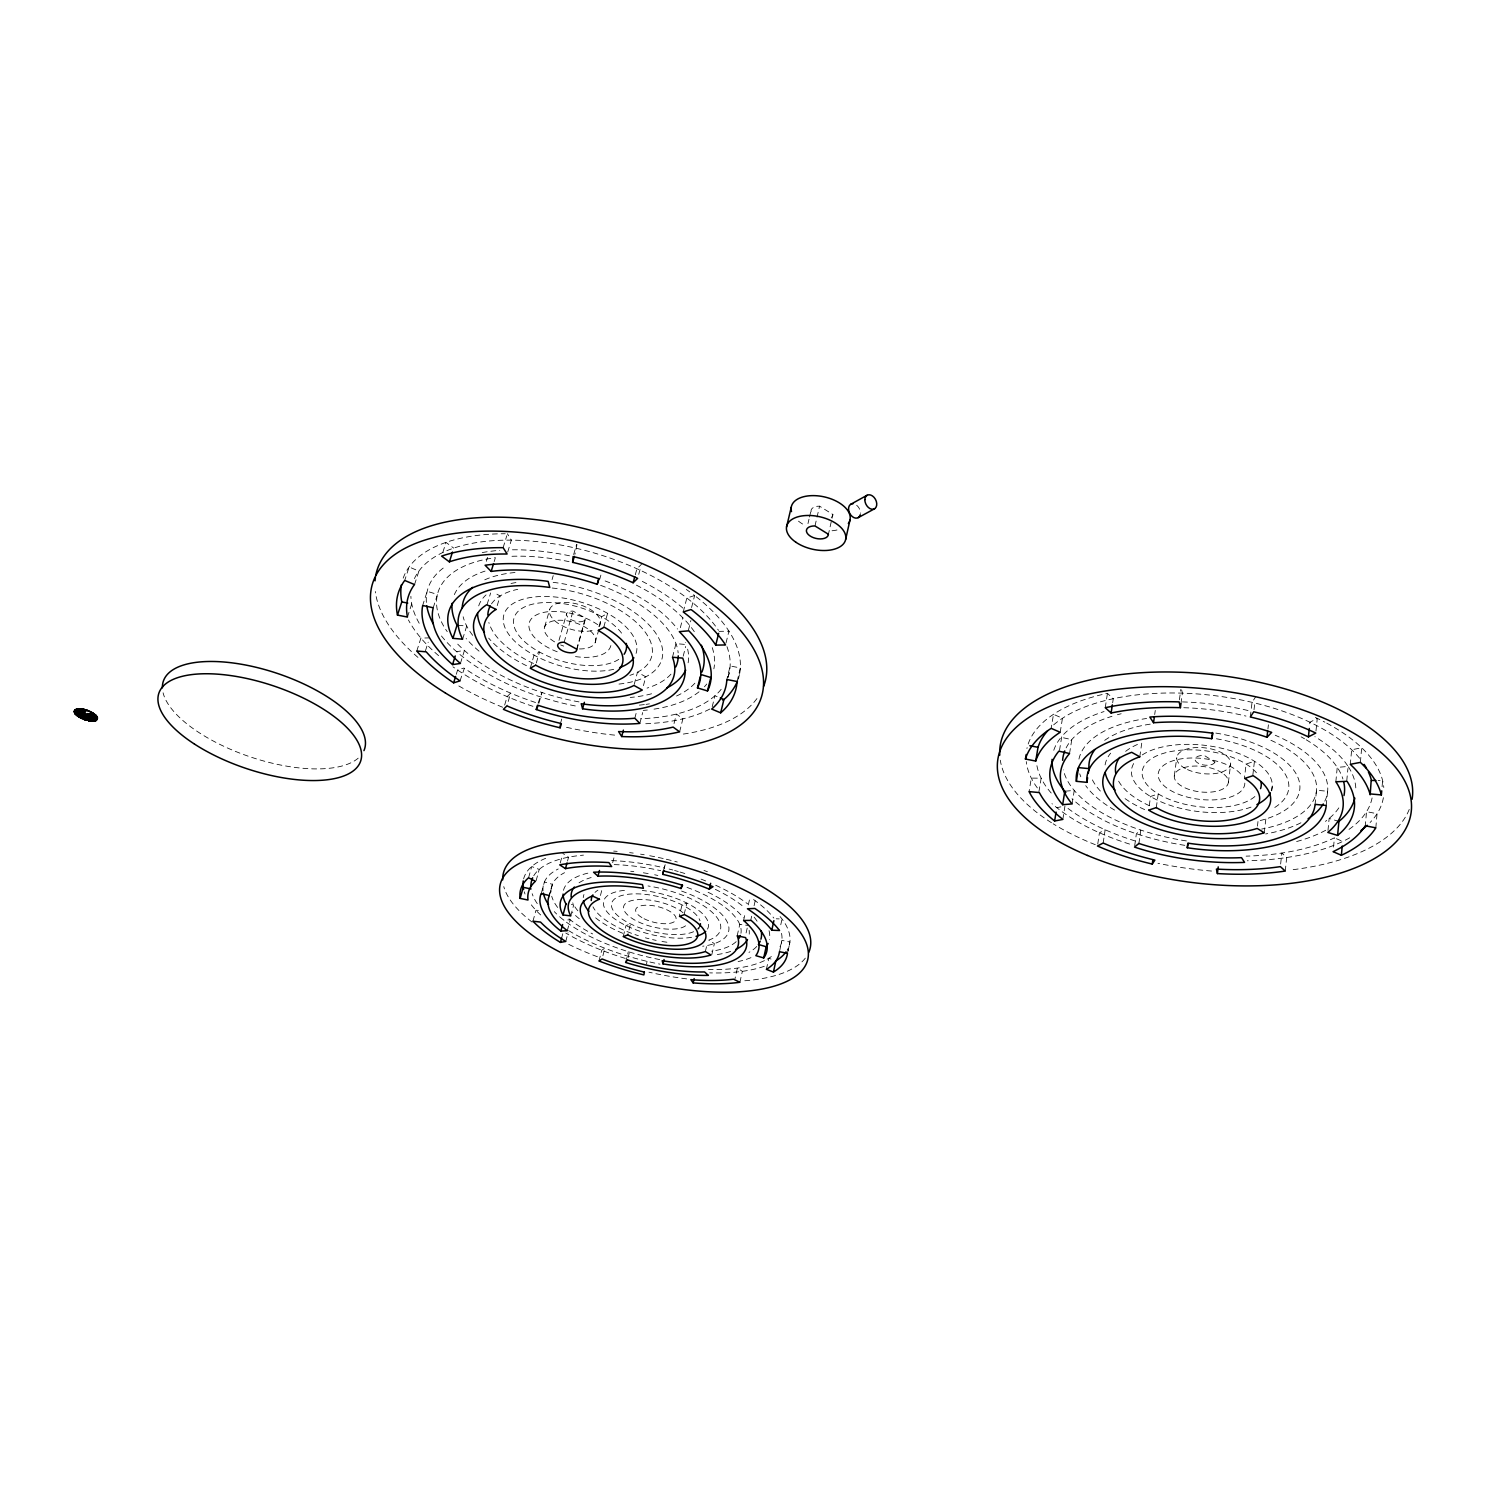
<?xml version="1.0" encoding="UTF-8"?>
<svg xmlns="http://www.w3.org/2000/svg" width="1487" height="1487" viewBox="0 0 1487 1487"><rect width="100%" height="100%" fill="white"/><g stroke="black" fill="none" stroke-linecap="round" stroke-linejoin="round"><path stroke-width="0.75" stroke-dasharray="5 3.75" d="M576.975 544.465L574.93 554.372M1375.828 827.85L1377.055 813.705L1366.534 811.66L1365.289 825.768M1382.092 786.716L1382.613 780.526L1378.152 780.508M1360.363 762.385L1361.683 747.794L1351.664 749.764L1350.308 764.318M1346.757 780.861L1347.928 768.5M1335.846 781.772L1337.241 767.385L1348.114 766.437L1345.977 763.351A152.808 71.841 7 0 0 1314.88 736.66M1333.542 847.051L1334.415 837.813L1331.274 839.319A169.239 79.592 7 0 1 1286.088 852.386L1279.694 853.371A169.239 79.592 7 0 1 1246.125 856.14M1327.984 830.415L1329.155 818.445L1338.913 821.437M1326.218 805.452L1327.612 791.27L1316.515 790.229L1315.084 804.374M1315.976 730.972L1317.278 718.37L1309.935 722.236L1309.508 726.418M1285.251 871.047L1286.701 857.497L1281.831 853.055L1280.363 866.624M1271.757 790.749L1272.203 786.716M1264.285 832.757L1265.827 818.947M1267.928 728.946L1268.411 724.801M1257.463 826.121L1257.983 821.53M1252.797 775.47L1254.452 761.251L1246.106 764.076L1244.433 778.259M1250.307 716.994L1252.035 702.347L1255.493 697.106M1254.024 709.689L1255.009 701.306M1228.374 782.59L1230.623 764.095M1179.414 699.819L1180.808 689.429M1180.975 703.537L1182.369 693.165L1181.106 687.347M1174.302 775.991L1176.775 757.626M1156.31 807.59L1158.206 793.891L1150.548 796.493L1148.652 810.155M1138.912 843.445L1140.789 830.062L1136.384 833.761L1134.507 847.088M1154.693 714.541L1155.269 710.451M1139.785 756.79L1141.793 742.738M1103.168 843.036L1105.138 829.765L1099.451 832.757L1097.462 845.991M1112.666 702.812L1113.28 698.723L1107.443 693.37L1105.38 693.797A180.001 84.666 7 0 0 1054.748 713.463L1050.974 716.009A180.001 84.666 7 0 0 1026.922 748.519M1105.25 707.7L1107.443 693.37M1072.127 803.909L1074.246 790.396L1064.804 791.233M1069.562 753.519L1071.774 739.634L1061.105 737.292A152.808 71.841 7 0 0 1053.038 752.812M1062.833 819.411L1064.952 806.047M1060.194 732.292L1062.461 718.258L1053.484 714.318L1051.179 728.351M1059.506 750.452L1061.755 736.567M1038.93 791.697L1041.16 778.184L1031.327 778.11L1029.06 791.604M646.51 964.171L647.031 961.346M787.459 953.334L789.894 942.014L781.883 940.379L779.039 953.892M788.073 950.881L789.523 944.096M780.768 924.765L782.032 919.003L776.251 918.799M766.381 969.338L768.816 958.204L774.076 960.249M750.786 920.081L751.641 916.252M754.076 905.713L755.377 899.895M739.894 982.275L742.348 971.346L737.385 968.074L734.913 979.022M743.593 920.49L745.322 912.851M748.314 904.895L750.061 897.163M746.102 932.962L747.385 927.293M737.18 935.788L739.764 924.449L747.812 925.397M828.185 535.339L832.887 514.483L819.56 506.175A11.134 6.227 12.7 0 0 811.363 512.736M711.79 954.71L714.373 943.613L708.797 940.137A66.376 25.818 13.8 0 0 711.622 911.81A66.376 25.818 13.8 0 0 648.016 885.955M814.988 525.952L816.512 519.353M817.032 517.16L819.56 506.175M705.358 951.531L706.92 944.858M807.98 523.591L809.002 519.205M809.504 517.011L811.047 510.45M737.069 681.511L740.34 667.942L730.154 665.953L726.846 679.503M738.333 679.15L739.411 674.633M684.132 914.468L686.864 903.092L682.031 904.877L679.28 916.234M728.035 677.644L729.132 673.146M726.028 642.979L728.927 631.139L719.15 631.362M712.199 706.827L714.912 695.767L718.518 697.273M663.425 870.936L664.856 865.081M664.206 868.538L665.172 864.653M679.615 731.846L682.886 718.834L676.436 714.039L673.685 724.912M625.581 962.461L628.295 951.661M628.016 957.777L629.652 951.271M623.22 936.587L625.99 925.565L630.525 923.892L627.737 934.933M599.001 960.992L601.752 950.249L604.819 948.223L602.068 958.985M691.567 607.532L694.633 595.562L691.399 593.109M688.369 630.339L690.897 620.469M683.202 656.176L685.674 646.455M683.258 611.938L686.845 597.997L694.633 595.562M672.477 657.235L675.972 643.648L686.176 644.522L685.451 642.588M680.34 627.718L682.868 617.867M600.451 895.49L601.9 889.839M612.663 862.683L614.168 856.884M639.838 723.388L642.681 712.57M634.819 718.258L636.529 711.734M643.443 685.619L645.767 676.789L637.477 672.18L633.964 685.451M570.766 915.88L573.703 904.839L567.904 904.152M567.309 930.695L570.209 919.765L563.796 920.174M565.766 941.438L568.053 932.795M561.621 938.074L562.774 933.762M560.246 862.98L562.309 855.341M638.741 574.335L640.916 566.305M567.532 861.01L568.554 857.2L562.829 853.426M635.302 574.763L636.938 568.759L641.455 564.298M548.759 897.089L552.532 884.021A107.919 42.008 13.8 0 1 564.54 872.683M549.372 895.509L552.402 884.337L544.409 881.995L541.361 893.167M532.959 921.197L535.952 910.286L539.428 910.416M603.834 626.975L607.588 613.35L601.677 616.696L597.923 630.284M536.119 880.694L539.223 869.43L531.714 866.531L528.573 877.795M595.19 642.588L598.871 629.317M560.506 723.351L561.696 719.095M576.677 649.15L585.413 618.053L573.015 611.083A9.777 4.833 16.1 0 0 566.659 615.339A9.777 4.833 16.1 0 0 576.343 621.492A9.777 4.833 16.1 0 0 585.432 618.982L585.413 618.053M576.714 650.061L585.432 618.982M599.763 579.112L600.878 575.134M564.149 642.235L573.015 611.083M538.09 703.109L541.974 692.496L538.294 705.358M558.982 640.414L566.584 613.796M573.647 554.539L576.547 544.502M530.246 668.239L534.075 655.116L539.484 652.031L535.673 665.191M544.67 626.826L549.8 609.15M552.067 579.577L553.22 575.636M504.651 705.08L507.16 696.604L510.673 693.128L506.918 705.916M497.216 605.599L500.134 595.971L494.781 592.997M507.718 552.03L511.342 540.134L507.383 533.74M494.167 561.603L495.375 557.681L494.427 557.792A137.901 67.082 16 0 0 437.568 593.908L436.918 597.105A137.901 67.082 16 0 0 447.234 631.659M460.022 680.879L464.372 668.314A164.518 80.094 16 0 0 510.134 692.923L516.435 695.507A164.518 80.094 16 0 0 535.803 702.589M503.126 547.681L506.788 535.729M487.104 604.503L490.636 592.96M486.323 561.287L487.532 557.365M462.643 639.187L466.714 626.008L457.029 625.209M456.286 674.299L457.587 670.024L463.963 668.016M460.431 663.444L464.427 650.47L456.583 651.641M425.431 650.86L428.182 642.198M416.788 651.027L420.914 638.072L429.539 637.886M433.219 607.774L437.457 594.447L427.215 591.324L422.921 604.651M442.884 552.197L446.007 542.402L453.739 548.145M414.538 584.558L418.906 571.101L409.129 566.993L404.724 580.45M407.457 617.049L411.732 603.852M767.143 959.208L769.653 957.702A128.718 50.13 13.8 0 0 774.002 954.431M1056.774 807.664L1060.863 806.846M643.239 710.414L647.347 710.024M643.332 872.795L648.165 873.575M1336.478 838.724L1342.668 841.438M1315.344 717.44L1321.144 720.247A180.001 84.666 7 0 1 1324.898 722.18M568.629 930.62L568.945 930.825A128.718 50.13 13.8 0 0 604.41 948.074L609.354 949.951A128.718 50.13 13.8 0 0 645.693 961.03L651.046 962.275A128.718 50.13 13.8 0 0 659.968 964.152M569.019 918.836L571.882 921.085A107.919 42.008 13.8 0 0 592.625 933.929M358.2 758.166A106.153 43.867 18.7 0 1 250.578 756.995A106.153 43.867 18.7 0 1 163.087 692.812M756.939 698.574A201.897 98.384 16 0 1 680.098 734.522M614.633 735.117A201.897 98.384 16 0 1 563.796 726.678M502.643 707.254A201.897 98.384 16 0 1 456.416 684.559M417.959 657.403A201.897 98.384 16 0 1 375.319 591.51M610.86 645.544A42.38 20.595 16 0 1 575.172 656.529M557.235 651.789A42.38 20.595 16 0 1 550.562 648.89L547.439 647.254A42.38 20.595 16 0 1 538.034 614.15A42.38 20.595 16 0 1 598.908 625.507M618.796 659.336A58.272 28.309 16 0 1 542.885 653.815L539.168 651.864A58.272 28.309 16 0 1 521.807 608.462A58.272 28.309 16 0 1 598.183 614.819L602.012 616.882A58.272 28.309 16 0 1 623.499 636.064M613.703 669.317A68.867 33.476 16 0 1 537.197 656.771L533.684 654.912A68.867 33.476 16 0 1 513.331 603.369A68.867 33.476 16 0 1 604.354 611.585L607.979 613.555A68.867 33.476 16 0 1 635.86 654.02M552.197 588.034A84.778 41.208 16 0 1 638.016 623.964A84.778 41.208 16 0 1 638.499 671.659L635.823 673.035A84.778 41.208 16 0 1 629.875 675.377M533.48 663.481A84.778 41.208 16 0 1 488.851 622.514M491.509 603.871A84.778 41.208 16 0 1 499.167 596.566L501.714 595.023A84.778 41.208 16 0 1 517.755 589.317M553.164 582.346A95.391 46.376 16 0 1 647.235 623.09A95.391 46.376 16 0 1 647.551 675.86L644.707 677.347A95.391 46.376 16 0 1 615.376 684.392M526.491 665.711A95.391 46.376 16 0 1 488.684 638.127M478.702 605.878A95.391 46.376 16 0 1 486.063 594.893M511.026 583.48A95.391 46.376 16 0 1 519.409 582.086M670.972 674.15A111.321 54.127 16 0 1 647.068 688.091M472.699 635.339A111.321 54.127 16 0 1 463.163 616.789M484.762 579.818A111.321 54.127 16 0 1 515.208 572.495M600.581 585.339A111.321 54.127 16 0 1 678.146 652.886M651.603 693.76A121.953 59.313 16 0 1 630.246 697.459M479.056 651.157A121.953 59.313 16 0 1 466.156 638.499M454.353 594.614A121.953 59.313 16 0 1 485.059 571.101M605.135 580.952A121.953 59.313 16 0 1 677.496 629.057M687.626 649.168A121.953 59.313 16 0 1 687.737 664.577M694.875 683.202A137.901 67.082 16 0 1 676.195 696.158M649.447 703.853A137.901 67.082 16 0 1 646.083 704.355M644.354 704.578A137.901 67.082 16 0 1 639.131 705.154M579.019 701.901A137.901 67.082 16 0 1 544.465 693.314L538.48 691.343A137.901 67.082 16 0 1 466.658 652.44L462.829 649.057A137.901 67.082 16 0 1 455.84 642.18M511.974 556.287A137.901 67.082 16 0 1 571.25 562.123M636.417 585.153A137.901 67.082 16 0 1 680.749 615.73L684.392 619.41A137.901 67.082 16 0 1 695.972 634.243M706.715 684.057A148.551 72.287 16 0 1 704.429 686.771M699.02 691.808A148.551 72.287 16 0 1 652.7 709.336M575.302 705.953A148.551 72.287 16 0 1 543.796 697.942L537.606 695.935A148.551 72.287 16 0 1 458.052 652.942L454.13 649.447A148.551 72.287 16 0 1 440.728 635.079M426.379 602.402A148.551 72.287 16 0 1 426.992 592.161L427.828 588.871A148.551 72.287 16 0 1 445.765 566.25M482.234 552.588A148.551 72.287 16 0 1 487.885 551.64L493.758 550.896A148.551 72.287 16 0 1 499.818 550.339M512.439 549.8A148.551 72.287 16 0 1 571.082 556.138M642.272 581.361A148.551 72.287 16 0 1 684.41 609.391M712.254 647.626A148.551 72.287 16 0 1 713.853 668.834M721.176 689.28A164.518 80.094 16 0 1 715.935 694.894L712.905 697.496A164.518 80.094 16 0 1 679.838 713.184L674.745 714.448A164.518 80.094 16 0 1 640.748 718.741M419.204 623.257A164.518 80.094 16 0 1 410.895 596.324M414.427 578.61A164.518 80.094 16 0 1 418.126 572.142L420.449 569.056A164.518 80.094 16 0 1 450.357 549.316L455.412 547.551A164.518 80.094 16 0 1 570.934 547.067L578.573 548.815A164.518 80.094 16 0 1 630.525 565.934L637.514 569.001A164.518 80.094 16 0 1 686.418 597.662L691.455 601.64A164.518 80.094 16 0 1 718.5 630.339M726.976 646.659A164.518 80.094 16 0 1 728.147 676.585M709.819 709.039A174.983 85.205 16 0 1 684.485 718.444L679.689 719.578A174.983 85.205 16 0 1 642.533 723.834M532.922 706.325A174.983 85.205 16 0 1 509.074 697.422L503.294 694.949A174.983 85.205 16 0 1 460.747 672.143L456.007 668.964A174.983 85.205 16 0 1 452.94 666.808M438.609 655.655A174.983 85.205 16 0 1 408.423 619.949M403.181 578.164A174.983 85.205 16 0 1 407.754 568.926L409.817 566.027A174.983 85.205 16 0 1 444.427 542.941L449.204 541.324A174.983 85.205 16 0 1 505.208 533.74M686.362 589.484A174.983 85.205 16 0 1 689.745 591.9M696.232 596.789A174.983 85.205 16 0 1 738.574 677.868M579.41 648.945A26.487 12.863 16 0 0 595.469 641.752A26.487 12.863 16 0 0 585.135 627.142L582.384 625.655A26.487 12.863 16 0 0 548.22 622.849A26.487 12.863 16 0 0 555.06 642.161M563.722 646.101A26.487 12.863 16 0 1 560.673 644.949M805.303 958.148A157.901 61.525 13.8 0 1 742.719 980.918M686.678 978.874A157.901 61.525 13.8 0 1 648.945 972.182M597.421 956.754A157.901 61.525 13.8 0 1 566.454 943.241M532.104 922.107A157.901 61.525 13.8 0 1 503.777 886.605M685.563 925.806A33.179 12.9 13.8 0 1 639.596 922.423L637.179 921.289A33.179 12.9 13.8 0 1 633.481 900.193A33.179 12.9 13.8 0 1 683.035 912.758M693.611 931.698A45.632 17.751 13.8 0 1 633.165 925.137L630.265 923.78A45.632 17.751 13.8 0 1 618.815 896.512A45.632 17.751 13.8 0 1 679.336 903.594L682.273 905.007A45.632 17.751 13.8 0 1 699.987 920.732M707.477 929.133A53.922 20.985 13.8 0 0 687.161 903.241L684.392 901.884A53.922 20.985 13.8 0 0 642.291 890.509M691.548 937.312A53.922 20.985 13.8 0 1 628.406 926.717L625.711 925.434A53.922 20.985 13.8 0 1 627.012 890.155M666.919 942.219A66.376 25.818 13.8 0 1 659.745 941.085M656.157 940.379A66.376 25.818 13.8 0 1 652.551 939.598M648.964 938.725A66.376 25.818 13.8 0 1 645.395 937.795M638.369 935.695A66.376 25.818 13.8 0 1 634.93 934.542M631.547 933.316A66.376 25.818 13.8 0 1 592.978 906.847M595.023 892.386A66.376 25.818 13.8 0 1 597.904 890.174M681.622 891.085A74.685 29.052 13.8 0 1 715.823 943.093L713.5 943.91A74.685 29.052 13.8 0 1 702.645 946.234M622.681 933.278A74.685 29.052 13.8 0 1 594.372 916.791M583.257 897.609A74.685 29.052 13.8 0 1 583.963 894.523M736.177 941.661A87.138 33.904 13.8 0 1 711.697 951.197M577.885 910.806A87.138 33.904 13.8 0 1 572.737 902.869M579.038 882.813A87.138 33.904 13.8 0 1 591.157 877.553M686.994 887.386A87.138 33.904 13.8 0 1 740.861 933.78M730.656 951.438A95.447 37.156 13.8 0 1 714.838 954.877M579.298 918.762A95.447 37.156 13.8 0 1 572.421 912.46M563.499 890.341A95.447 37.156 13.8 0 1 588.573 872.999M630.692 871.27A95.447 37.156 13.8 0 1 633.815 871.568M654.633 874.765A95.447 37.156 13.8 0 1 657.867 875.453M708.109 892.293A95.447 37.156 13.8 0 1 743.333 917.776M749.151 930.304A95.447 37.156 13.8 0 1 749.206 934.152M756.753 946.438A107.919 42.008 13.8 0 1 748.946 952.386M557.644 907.46A107.919 42.008 13.8 0 1 551.733 896.271M551.026 891.996A107.919 42.008 13.8 0 1 551.789 885.936M614.205 864.616A107.919 42.008 13.8 0 1 660.693 870.676M715.359 889.375A107.919 42.008 13.8 0 1 744.597 907.628M754.151 917.163A107.919 42.008 13.8 0 1 758.779 924.17M750.972 957.647A116.246 45.261 13.8 0 1 738.128 961.569M659.708 959.58A116.246 45.261 13.8 0 1 631.362 952.609L626.455 951.085A116.246 45.261 13.8 0 1 564.893 921.029L561.956 918.706A116.246 45.261 13.8 0 1 559.205 916.364M556.658 914.022A116.246 45.261 13.8 0 1 554.298 911.643M543.034 890.862A116.246 45.261 13.8 0 1 544.186 882.497L545.078 880.546A116.246 45.261 13.8 0 1 558.201 868.984M611.566 860.62A116.246 45.261 13.8 0 1 663.63 867.72M669.131 869.059A116.246 45.261 13.8 0 1 672.793 870.007M674.596 870.508A116.246 45.261 13.8 0 1 678.239 871.512M680.042 872.051A116.246 45.261 13.8 0 1 685.414 873.687M701.046 879.114A116.246 45.261 13.8 0 1 706.046 881.103M715.693 885.267A116.246 45.261 13.8 0 1 747.719 903.947M769.039 930.695A116.246 45.261 13.8 0 1 769.411 939.449M781.511 933.353A128.718 50.13 13.8 0 1 778.835 948.873M764.43 960.621A128.718 50.13 13.8 0 1 740.136 967.684L736.009 968.26A128.718 50.13 13.8 0 1 708.5 969.58M537.272 903.613A128.718 50.13 13.8 0 1 532.179 893.724M533.759 875.731A128.718 50.13 13.8 0 1 538.517 870.007L540.617 868.259A128.718 50.13 13.8 0 1 565.803 857.739L569.949 856.921A128.718 50.13 13.8 0 1 583.462 855.137M753.556 899.561A128.718 50.13 13.8 0 1 773.835 918.074M780.08 916.55A136.897 53.328 13.8 0 1 787.218 949.97M764.281 966.29A136.897 53.328 13.8 0 1 743.649 971.16L739.764 971.68A136.897 53.328 13.8 0 1 709.708 972.87M625.265 958.409A136.897 53.328 13.8 0 1 603.276 950.844L598.741 949.059A136.897 53.328 13.8 0 1 565.766 933.055M540.673 914.951A136.897 53.328 13.8 0 1 530.153 903.26M525.023 894.04A136.897 53.328 13.8 0 1 524.223 891.772M523.628 878.873A136.897 53.328 13.8 0 1 530.469 867.627L532.327 865.973A136.897 53.328 13.8 0 1 547.625 857.571M613.666 851.103A136.897 53.328 13.8 0 1 617.161 851.363M629.633 852.627A136.897 53.328 13.8 0 1 633.239 853.092M640.544 854.151A136.897 53.328 13.8 0 1 644.206 854.765M649.726 855.731A136.897 53.328 13.8 0 1 664.466 858.817M666.306 859.244A136.897 53.328 13.8 0 1 677.31 862.032M703.983 870.453A136.897 53.328 13.8 0 1 707.403 871.717M599.261 626.324A26.376 12.993 16.1 0 0 590.135 609.317L587.402 607.83A26.376 12.993 16.1 0 0 553.368 605.116A26.376 12.993 16.1 0 0 560.097 624.596L562.792 626.064A26.376 12.993 16.1 0 0 594.596 629.689M1409.248 809.411A207.697 97.77 7 0 1 1289.88 870.062M1211.533 871.047A207.697 97.77 7 0 1 1157.983 863.296M1095.287 844.69A207.697 97.77 7 0 1 1053.168 823.798M1051.495 822.739A207.697 97.77 7 0 1 1000.286 760.21M1244.823 783.11A43.588 20.465 7 0 1 1218.987 799.467A43.588 20.465 7 0 1 1172.276 791.4L1169.563 789.857A43.588 20.465 7 0 1 1178.745 759.281A43.588 20.465 7 0 1 1241.998 775.563M1254.898 796.512A59.926 28.141 7 0 1 1161.161 795.582L1157.908 793.723A59.926 28.141 7 0 1 1160.027 754.485A59.926 28.141 7 0 1 1243.095 762.292L1246.385 764.262A59.926 28.141 7 0 1 1258.188 775.117M1271.236 790.824A70.837 33.272 7 0 0 1254.786 761.456L1251.682 759.597A70.837 33.272 7 0 0 1142.128 755.024M1251.013 807.106A70.837 33.272 7 0 1 1153.243 798.054L1150.213 796.307A70.837 33.272 7 0 1 1134.693 761.957M1216.44 738.779A87.213 40.948 7 0 1 1273.114 808.482M1149.432 805.731A87.213 40.948 7 0 1 1117.053 777.831M1125.622 751.381A87.213 40.948 7 0 1 1140.399 743.24M1215.846 733.091A98.123 46.078 7 0 1 1295.512 772.812A98.123 46.078 7 0 1 1268.299 818.166L1264.359 819.43A98.123 46.078 7 0 1 1260.232 820.545M1144.674 809.597A98.123 46.078 7 0 1 1123.02 797.106M1105.101 764.931A98.123 46.078 7 0 1 1110.677 753.165M1270.902 740.284A114.499 53.792 7 0 1 1261.627 829.077M1100.38 791.047A114.499 53.792 7 0 1 1091.142 777.125M1104.674 740.359A114.499 53.792 7 0 1 1151.44 723.965M1324.805 801.177A125.447 58.941 7 0 0 1327.501 792.515L1327.761 789.523A125.447 58.941 7 0 0 1275.214 735.229M1300.921 822.794A125.447 58.941 7 0 1 1265.679 833.947M1114.599 810.08A125.447 58.941 7 0 1 1085.733 785.656M1080.807 776.79A125.447 58.941 7 0 1 1079.748 773.816M1078.949 759.095A125.447 58.941 7 0 1 1146.607 718.481M1338.82 807.887A141.841 66.673 7 0 1 1331.627 816.27L1328.653 818.872A141.841 66.673 7 0 1 1325.4 821.382M1186.403 840.936A141.841 66.673 7 0 1 1143.187 830.861L1137.425 828.947A141.841 66.673 7 0 1 1075.789 792.218L1073.131 789.095A141.841 66.673 7 0 1 1063.354 769.894M1066.142 747.887A141.841 66.673 7 0 1 1069.841 741.994L1072.164 739.151A141.841 66.673 7 0 1 1111.96 716.306M1117.406 714.727A141.841 66.673 7 0 1 1121.179 713.741M1183.801 707.719A141.841 66.673 7 0 1 1245.976 716.083M1301.125 736.864A141.841 66.673 7 0 1 1304.527 738.779M1306.181 739.764A141.841 66.673 7 0 1 1335.902 765.415L1338.17 768.798A141.841 66.673 7 0 1 1342.928 779.002M1325.698 830.266A152.808 71.841 7 0 1 1293.151 842.441M1184.823 845.341A152.808 71.841 7 0 1 1140.139 834.988L1134.135 833.017A152.808 71.841 7 0 1 1072.015 798.761M1063.688 734.374A152.808 71.841 7 0 1 1104.06 711.548M1182.462 701.92A152.808 71.841 7 0 1 1250.864 711.214M1348.412 766.883A152.808 71.841 7 0 1 1355.828 791.4M1372.092 797.924A169.239 79.592 7 0 1 1346.088 831.345M1135.176 840.954A169.239 79.592 7 0 1 1110.454 832.051L1104.655 829.56A169.239 79.592 7 0 1 1065.287 806.326M1051.216 793.036A169.239 79.592 7 0 1 1041.569 779.076L1039.915 775.526A169.239 79.592 7 0 1 1036.774 764.838M1053.67 724.838A169.239 79.592 7 0 1 1061.086 719.169L1065.25 716.474A169.239 79.592 7 0 1 1108.893 699.671L1115.473 698.239A169.239 79.592 7 0 1 1246.218 701.009L1253.987 702.793A169.239 79.592 7 0 1 1304.118 719.541L1310.475 722.478A169.239 79.592 7 0 1 1351.367 749.448L1355.066 753.128A169.239 79.592 7 0 1 1361.46 760.6M1383.375 797.701A180.001 84.666 7 0 1 1370.085 822.515M1349.713 837.813A180.001 84.666 7 0 1 1345.568 840.043L1341.218 842.144A180.001 84.666 7 0 1 1288.69 857.218L1282.723 858.092A180.001 84.666 7 0 1 1247.277 860.769M1129.562 844.077A180.001 84.666 7 0 1 1101.198 833.538L1095.919 831.177A180.001 84.666 7 0 1 1059.283 809.634L1055.528 806.66A180.001 84.666 7 0 1 1051.96 803.649M1037.331 787.906A180.001 84.666 7 0 1 1026.272 761.586M1326.739 723.147A180.001 84.666 7 0 1 1359.285 745.507L1362.891 748.928A180.001 84.666 7 0 1 1383.784 787.497M856.661 505.264A7.658 5.372 62.1 0 1 860.434 513.405M836.995 529.985A30.056 16.785 12.7 0 1 830.434 530.878M802.608 524.019A30.056 16.785 12.7 0 1 797.404 520.227M832.887 514.483A11.134 6.227 12.7 0 1 831.233 517.457M1214.898 762.05L1214.451 762.887A10.056 4.796 6.9 0 1 1202.983 764.876A10.056 4.796 6.9 0 1 1195.083 759.095A10.056 4.796 6.9 0 1 1204.321 755.489L1214.898 762.05M1185.474 768.593L1183.132 767.218A27.119 12.918 6.9 0 1 1185.12 749.597A27.119 12.918 6.9 0 1 1222.147 752.942L1224.489 754.374A27.119 12.918 6.9 0 1 1222.295 771.865A27.119 12.918 6.9 0 1 1185.474 768.593M1222.184 772.943L1219.842 771.53A27.231 12.788 7 0 0 1175.25 773.24A27.231 12.788 7 0 0 1207.035 792.274A27.231 12.788 7 0 0 1222.184 772.943M644.038 918.724A20.744 8.067 13.8 0 0 676.009 919.486A20.744 8.067 13.8 0 0 647.626 905.211A20.744 8.067 13.8 0 0 644.038 918.724"/><path stroke-width="1.5" d="M93.253 715.73L93.718 717.236L93.402 715.935C89.108 717.031 90.967 718.221 81.097 709.503C76.785 709.448 81.525 710.321 86.655 710.451A12.082 4.665 20 0 1 93.235 713.611L96.153 716.121L93.253 715.73L93.198 718.388L93.253 715.73L97.268 718.444L95.688 715.191C89.908 714.968 106.376 724.448 85.112 719.448A12.082 4.665 20 0 1 78.569 716.306L77.528 714.318L78.439 716.622A12.082 4.665 20 0 0 85.001 719.745L92.826 721.121A12.082 4.665 20 0 0 95.28 720.749L95.912 720.507A12.082 4.665 20 0 0 97.25 718.964C99.034 716.734 92.845 715.489 96.265 715.823C93.198 720.173 94.964 713.946 97.25 718.964L93.941 716.734L92.714 718.63L89.071 718.89L87.138 717.18L82.584 716.604L79.74 713.741L75.633 713.816L74.48 711.492M94.313 717.236L96.079 717.868C91.934 719.931 92.9 716.158 96.265 715.823L95.149 716.808L96.265 715.823C93.755 715.749 95.484 717.849 97.083 717.031L95.874 717.589L97.175 717.905C93.439 715.935 93.904 718.202 97.083 717.031L91.599 719.206L88.644 718.221L91.841 721.121L94.666 720.637L89.703 720.898L87.529 717.254L84.183 716.381L85.651 715.08L79.833 712.552L87.12 714.968L85.744 715.637L84.982 714.169L85.614 715.005C76.543 716.53 84.685 715.321 88.365 717.663C93.588 720.136 93.607 714.782 97.25 718.964M95.465 717.645C93.978 717.031 95.112 717.905 96.265 715.823L94.889 716.399L95.688 715.191L94.499 715.916L93.346 713.314A12.082 4.665 20 0 0 86.766 710.154L77.138 708.964A12.082 4.665 20 0 0 74.908 710.098L74.685 712.905L77.566 716.009M85.41 715.228C83.569 717.961 76.06 714.485 77.454 714.243C81.543 716.678 81.952 715.526 86.488 717.608C81.636 717.886 78.105 710.47 88.681 720.396L85.001 719.745L93.049 720.061L90.8 721.046L85.112 719.448C87.454 714.912 78.625 718.109 85.614 715.005L86.952 715.247L85.874 715.6C74.424 718.221 101.729 718.704 90.428 717.162L93.309 719.002M90.763 716.492L93.272 718.333L89.127 717.645L93.272 718.333L89.703 720.898L93.848 720.749C90.187 721.325 83.811 716.678 85.856 717.961M92.25 718.779L93.848 720.749L92.138 720.117L92.826 721.121C88.755 713.797 88.569 715.99 96.618 716.734L95.298 716.567L96.952 717.347C92.64 714.188 95.131 718.649 95.428 717.477L96.729 716.437L94.109 716.511L95.428 717.477L96.729 716.437L95.633 717.013L97.175 717.905L95.819 716.827L97.175 717.905L95.503 717.831L96.729 716.437C90.781 717.013 90.335 717.626 90.465 715.451C86.636 719.411 96.358 718.202 91.302 719.243C84.778 718.686 90.354 715.935 91.302 719.243L96.023 720.191L93.179 718.816L95.28 720.749C89.815 717.57 98.625 715.135 90.633 716.306C89.071 716.325 91.023 717.366 93.049 720.061M80.93 715.544L77.9 712.459L78.514 714.225L79.982 714.243L80.075 712.199L78.346 711.214L82.361 711.009L82.194 709.819L75.168 710.024A12.082 4.665 20 0 0 74.369 711.288C75.837 714.987 81.19 712.682 76.209 714.448L75.633 713.816C79.034 712.031 80.279 716.269 85.614 715.005L85.614 715.005C82.807 717.738 77.25 712.31 77.454 715.024C82.343 716.678 80.391 716.53 77.212 713.964L79.945 713.63L76.209 714.448L79.015 716.009L81.432 715.526M92.733 720.396L93.848 720.749C87.863 717.886 90.094 715.582 81.636 718.035L87.12 714.968M83.198 716.92C85.205 716.734 95.428 718.221 84.647 717.552M79.87 713.444L75.521 714.132L76.841 714.392L75.038 713.518L76.748 713.332L74.462 712.347L75.8 712.738L74.499 710.972L76.822 713.444L75.521 714.132L78.086 715.266L75.521 714.132L76.896 714.466L76.543 712.998L75.168 713.202C79.87 713.797 76.45 711.028 75.168 713.202C85.131 711.976 74.703 714.188 79.35 710.898C85.949 710.489 79.406 710.879 79.852 708.779C77.547 711.102 85.856 709.708 79.053 711.009C78.421 710.34 79.945 713.463 76.302 709.466L78.718 711.046M80.67 709.485L79.852 708.779L80.465 710.005L86.766 710.154L78.755 709.076C76.971 712.422 82.677 711.251 80.8 709.708L77.956 708.834C81.469 712.998 81.172 708.444 82.677 710.507M89.945 718.964L92.956 720.805L89.982 720.34L92.25 720.414M85.521 710.86C81.599 708.258 82.436 711.66 80.8 709.708L80.094 711.009L79.852 708.779L82.213 710.99M83.607 710.061L86.655 710.451L84.369 709.448C88.384 711.808 80.019 709.652 86.766 710.154M88.997 714.782L93.235 713.611C87.584 715.451 87.77 712.924 88.569 714.485C98.867 713.016 92.64 715.953 89.778 714.708C83.495 713.779 93.96 715.08 96.153 716.121C92.491 712.924 93.83 717.199 95.688 715.191C93.216 716.028 95.112 717.477 95.131 715.767M84.313 716.065L81.506 718.351L84.313 716.065L85.465 717.645M92.473 718.983C90.187 718.723 93.123 717.385 92.454 719.318C90.837 717.124 88.272 715.191 92.64 719.838L91.283 719.504L92.12 718.816C87.436 715.898 90.075 711.585 96.153 716.121L93.105 714.188L95.577 715.507L89.908 715.656L88.792 714.243M81.097 709.819L79.852 708.779L82.398 710.47M94.183 715.563L95.019 714.559L93.7 715.098M89.108 714.857C96.116 715.414 90.521 713.388 94.889 714.875L93.662 714.745L95.577 715.507L89.685 714.634M92.045 720.117C92.417 719.429 90.874 720.377 91.748 720.191L90.763 719.206L91.413 720.433M90.372 719.838C90.242 720.898 86.06 718.723 90.911 720.73C89.963 717.979 89.945 721.195 91.971 720.805L91.172 720.117L91.971 720.805C89.443 718.834 90.8 720.266 85.001 719.745M77.12 713.853C74.331 710.526 81.673 713.351 74.908 710.098C80.856 712.199 77.714 710.526 79.554 714.132M84.703 710.637L82.51 709.875L85.688 714.448M88.421 714.002L87.603 713.574M89.963 717.031C88.867 715.935 85.521 719.411 88.681 720.396L86.134 719.355L89.108 720.024L90.112 718.964L87.956 717.31L91.451 719.225M80.577 715.247L80.075 712.199L90.298 716.418M78.718 715.377L76.097 714.745L80.075 714.336L77.659 714.875L80.744 715.396L78.179 715.34L80.502 714.411L81.32 715.823L78.439 716.622L77.714 714.503L76.785 715.377L79.015 716.009L77.919 714.708L76.785 715.377L78.439 715.842M80.242 709.708L78.755 709.076L79.406 710.842L78.755 709.076C79.703 711.176 83.384 710.879 78.867 708.779L79.759 709.708M79.759 713.927L76.209 714.448L75.038 713.518L76.581 713.072L75.038 713.518L76.692 714.243L74.685 712.905L76.339 712.515L75.633 713.816C77.64 712.403 80.93 714.039 78.458 711.604C82.38 713.518 77.659 714.355 79.201 709.764L80.261 710.433L79.164 711.232L79.201 709.764L81.915 710.749L81.897 709.299L82.696 710.712M78.272 711.028L77.566 711.976L75.168 710.024C79.201 712.533 77.77 712.719 74.573 712.031L75.967 713.165L74.685 712.905C77.566 713.89 78.067 711.771 74.35 711.79L77.528 713.165L78.365 711.492M90.168 719.28C89.759 717.347 91.004 718.593 89.573 717.589M75.038 713.518L76.896 714.466M88.086 717.329L89.108 720.024L90.8 721.046L90.428 719.206L91.692 719.894L89.332 720.043L90.911 720.73C85.577 717.533 89.926 715.098 91.469 720.21M90.372 720.377L89.35 719.113L92.64 719.838L91.562 718.909M92.547 720.098L93.848 720.749L90.131 717.385L91.599 717.589M85.056 716.585L85.112 719.448C94.257 719.318 85.187 721.474 87.38 718.147C86.581 715.972 88.755 718.147 90.205 718.017L89.443 717.031L91.004 719.262M85.056 714.541L80.391 714.28L81.209 715.749M80.67 709.801C81.655 710.749 79.294 710.061 80.447 709.782M79.146 710.637L77.027 709.28L79.815 711.065L79.201 709.764C81.488 711.808 78.328 709.392 81.618 710.953M560.171 727.812L560.506 723.351L558.815 722.961A165.057 79.443 16 0 1 512.699 708.295L506.918 705.916L503.405 709.336L505.338 710.154A175.54 84.517 16 0 0 560.171 727.812L561.361 723.574M572.625 562.383L573.071 556.547A175.54 84.517 16 0 1 635.488 577.365L637.644 578.35L633.127 582.755L626.696 579.949A165.057 79.443 16 0 0 574.558 562.811L572.625 562.383L574.354 556.38M92.77 713.927L94.889 714.875L93.253 714.708L93.346 713.314L93.625 715.024M84.926 716.344L85.502 717.31L83.811 716.641L85.651 715.08L79.796 712.701M91.432 718.927L89.945 717.199L92.491 718.723L90.168 717.124C95.149 721.678 90.187 718.128 92.38 719.02C87.064 714.28 95.726 718.593 93.811 717.626M1381.367 794.932A180.578 83.997 7.1 0 0 1361.572 763.519L1360.363 762.385L1350.308 764.318L1353.709 767.664A169.797 78.96 7.1 0 1 1369.955 793.891L1381.367 794.932L1381.739 790.824M93.737 717.701L93.439 718.388M1370.178 794.839L1371.237 779.523A169.239 79.592 7 0 0 1368.393 771.957M79.815 711.065L79.201 709.764L81.227 710.396L77.138 708.964L79.499 710.823M92.324 719.076L92.993 720.359L91.841 719.448M1341.367 855.267L1344.267 853.891A180.578 83.997 7.1 0 0 1375.828 827.85L1365.289 825.768A169.797 78.96 7.1 0 1 1334.675 850.917L1333.095 851.661L1341.367 855.267L1342.222 846.047M1337.594 835.415L1339.954 833.426A153.291 71.264 7.1 0 0 1347.055 781.307L1335.846 781.772L1336.794 783.184A142.306 66.134 7.1 0 1 1330.27 830.266L1327.779 832.423L1337.594 835.415L1338.913 821.437M96.153 716.121L94.294 715.303L96.153 716.121L94.778 715.359L93.607 716.864M88.867 717.663C87.138 716.269 90.726 719.039 89.815 716.883M77.882 712.552L79.536 712.31L78.458 711.604M1308.411 736.883L1315.772 733.072L1313.82 732.143A180.578 83.997 7.1 0 0 1253.764 711.79L1250.307 716.994L1252.258 717.44A169.797 78.96 7.1 0 1 1302.556 734.188L1308.411 736.883L1309.285 728.5M85.744 716.994L86.674 718.184L86.674 717.087M90.056 714.968L90.131 716.046L89.982 714.912M77.993 712.329L79.685 713.556M88.96 717.403L90.149 718.574L90.986 717.868L89.871 717.217L91.06 717.849L89.796 717.254L91.339 717.738L91.748 720.191M88.495 718.518L87.213 717.533L88.495 719.578M94.201 714.801L95.577 715.507L94.294 715.303L95.019 714.559C92.77 714.689 94.703 716.53 95.688 715.191M88.142 719.838L86.989 717.292M1266.98 737.255L1271.682 732.385A153.291 71.264 7.1 0 0 1155.083 716.697L1149.823 717.05L1153.54 722.738L1159.172 722.385A142.306 66.134 7.1 0 1 1264.322 736.344L1266.98 737.255L1267.686 731.028M89.592 719.764L88.551 720.693L88.774 718.24L91.153 720.414M1217.407 873.575L1216.403 869.077A169.797 78.96 7.1 0 0 1278.244 866.94L1280.363 866.624L1285.251 871.047L1281.274 871.624A180.578 83.997 7.1 0 1 1217.407 873.575L1218.225 866.902M88.161 718.277L87.529 717.254L88.161 717.961M88.607 718.537L90.112 718.964L88.774 718.24M94.183 717.961L96.079 717.868L94.22 717.849M1211.719 738.686L1212.946 733.258L1210.195 732.868A125.837 58.476 7.1 0 0 1076.198 778.649L1076.365 781.326L1086.904 782.348A114.871 53.365 7.1 0 1 1211.719 738.686L1212.5 732.533M78.253 715.693L76.785 715.377L78.291 715.043M1187.258 847.757L1188.28 843.203A114.871 53.365 7.1 0 0 1315.084 804.374L1326.218 805.452L1326.107 806.697A125.837 58.476 7.1 0 1 1192.723 848.519L1187.258 847.757L1187.834 843.259M92.733 719.243L90.465 716.938L92.882 719.188M1180.418 707.682L1179.117 701.901A180.578 83.997 7.1 0 0 1109.395 706.845L1105.25 707.7L1111.124 713.035L1113.317 712.552A169.797 78.96 7.1 0 1 1180.418 707.682L1180.975 703.537M1152.258 864.059L1154.897 860.099L1153.206 859.69A169.797 78.96 7.1 0 1 1108.503 845.322L1103.168 843.036L1097.462 845.991L1099.228 846.772A180.578 83.997 7.1 0 0 1152.258 864.059L1152.871 859.635M94.257 715.619L93.904 714.857M79.796 711.883L77.882 712.738L79.201 713.147C77.045 713.63 80.447 713.314 78.123 711.845L79.201 713.091L74.462 712.347L76.041 712.738M1153.54 722.738L1154.395 716.604M93.662 716.957L93.291 716.251M79.778 712.812L85.447 714.782M1111.124 713.035L1112.35 704.857M1086.904 782.348L1087.61 777.775M1088.317 773.203L1089.023 768.63A114.499 53.792 7 0 1 1094.748 749.764M77.454 714.243L75.633 713.816L80.075 714.336L76.209 714.448L76.581 713.574M94.071 715.433L95.577 715.507L94.201 715.228M1076.365 781.326L1078.503 767.627L1089.023 768.63M1062.666 804.709L1060.974 802.701A153.291 71.264 7.1 0 1 1058.856 751.177L1069.562 753.519L1067.629 755.861A142.306 66.134 7.1 0 0 1071.012 802.608L1072.127 803.909L1062.666 804.709L1064.804 791.233M1054.636 820.991L1053.372 819.988A180.578 83.997 7.1 0 1 1029.06 791.604L1039.357 792.59A169.797 78.96 7.1 0 0 1059.246 816.456L1062.833 819.411L1054.636 820.991L1056.067 812.106M76.543 713.574L75.633 713.816L79.424 713.314L74.685 712.905C78.941 714.782 75.8 710.637 76.097 713.388L74.685 712.905L76.302 713.221M88.161 717.124L88.811 718.017M1026.216 754.467L1025.435 759.039L1035.733 761.065L1038.019 747.31A169.239 79.592 7 0 1 1047.554 730.898M84.685 717.013L85.372 715.154M88.625 718.017L87.231 717.347M86.042 718.983L88.681 720.396L87.64 719.411M85.8 717.199L87.77 717.292M84.815 710.135L82.51 710.191L82.027 708.983L86.655 710.451M78.086 714.132L79.536 713.593L75.633 713.816M83.644 710.21L80.911 708.853L82.194 709.819M662.774 874.375L663.425 870.936A137.232 52.826 13.8 0 1 711.381 886.029L713.016 886.698L709.28 889.133L704.373 887.181A129.053 49.666 13.8 0 0 664.261 874.709L662.774 874.375L663.741 870.49M75.874 712.979L74.815 712.608L76.227 711.901C75.038 713.927 79.164 710.024 77.454 712.756L74.35 711.79C76.432 712.645 80.614 711.529 75.168 710.024L77.752 711.678M88.551 717.124L89.294 718.351L88.811 717.124M78.718 710.786L77.882 713.834L76.097 713.388L77.584 712.552L76.097 713.388M88.755 719.634L88.551 720.693L90.149 719.82L89.071 718.89M88.662 717.366L89.369 718.054M89.945 719.485L91.042 719.894L89.09 719.206M773.426 972.052L774.95 971.104A137.232 52.826 13.8 0 0 787.459 953.334L779.43 951.699A129.053 49.666 13.8 0 1 767.218 968.836L766.381 969.338L773.426 972.052L775.842 960.937L777.348 959.989A136.897 53.328 13.8 0 0 786.047 951.81M81.357 710.935L82.473 710.693L80.911 708.853L82.714 711.046L81.339 709.745M87.194 719.485L86.19 720.117L87.77 719.448M89.555 719.15L90.038 720.136M771.79 930.211L771.307 929.561A129.053 49.666 13.8 0 0 750.935 911.141L747.441 908.761L754.857 908.445A137.232 52.826 13.8 0 1 779.523 930.509L771.79 930.211L773.891 920.657M763.705 957.944L764.634 956.587A116.544 44.833 13.8 0 0 751.139 920.397L743.593 920.49L744.745 921.494A108.198 41.617 13.8 0 1 756.809 954.189L755.842 955.658L763.705 957.944L766.177 946.736L758.333 944.449M845.657 539.409L850.062 519.632M90.149 719.504L90.93 720.191L90.224 719.188M81.357 710.712L81.097 709.503M77.882 715.08L76.097 714.745L78.086 714.857M90.67 717.942L91.302 719.243L89.443 717.031L90.298 718.017M75.744 712.608L77.752 711.529L74.629 710.507L77.826 711.437M693.128 982.888L690.86 979.636A129.053 49.666 13.8 0 0 733.537 979.208L739.894 982.275L737.31 982.61A137.232 52.826 13.8 0 1 693.128 982.888L694.15 978.558M87.157 717.961L85.354 714.318M90.428 719.206L90.93 720.191L90.651 718.983M709.28 889.133L710.656 883.297M78.755 711.158L76.32 712.459L77.528 713.165L76.116 712.31L77.659 713.463L75.168 713.202L76.357 712.57M87.213 718.314L87.919 719.801M786.549 526.974L791.233 507.29M80.521 710.972L79.201 709.764M86.952 717.477L86.023 716.92L86.153 719.541M91.023 720.191L90.521 719.206L92.64 719.838L91.581 719.169M93.941 718.314L95.912 720.507L93.532 718.63L97.213 719.113L94.127 718.128M681.009 888.52L682.589 885.304A116.544 44.833 13.8 0 0 597.105 872.088L593.573 872.218L597.978 876.178L601.77 876.047A108.198 41.617 13.8 0 1 678.871 887.832L681.009 888.52L681.938 884.653M663.016 963.892L662.18 960.695A87.361 33.606 13.8 0 0 737.18 935.788L745.619 937.609A95.688 36.803 13.8 0 1 667.124 964.543L663.016 963.892L664.057 959.543M720.675 712.831L722.515 711.195A175.54 84.517 16 0 0 737.069 681.511L726.846 679.503A165.057 79.443 16 0 1 712.682 708.184L711.66 709.057L720.675 712.831L723.89 699.541L720.303 698.035M83.737 716.976L84.722 716.251M80.298 710.99L80.428 709.466M95.317 717.162L96.729 716.437M700.265 676.734L697.477 687.905L707.496 690.953L710.823 677.533L700.823 674.485M715.73 645.135L715.08 644.113A165.057 79.443 16 0 0 687.886 615.562L683.258 611.938L691.046 609.521L692.663 610.748A175.54 84.517 16 0 1 725.544 644.949L715.73 645.135L718.667 633.332M77.101 714.243L78.216 713.853M75.688 712.31L74.499 710.972M597.978 876.178L599.484 870.453M621.696 736.548L618.592 731.567A165.057 79.443 16 0 0 671.436 727.496L673.146 727.087L679.615 731.846L676.418 732.589A175.54 84.517 16 0 1 621.696 736.548L623.406 730.117M563.015 914.951L562.049 913.092A95.688 36.803 13.8 0 1 640.451 884.3L642.458 884.635L643.406 888.315A87.361 33.606 13.8 0 0 570.766 915.88L563.015 914.951L565.971 903.91M560.896 931.066L559.038 929.617A116.544 44.833 13.8 0 1 541.119 893.65L549.372 895.509L548.759 897.089A108.198 41.617 13.8 0 0 566.101 929.765L567.309 930.695L560.896 931.066L562.625 924.524M560.469 942.405L565.766 941.438L562.272 939.282A129.053 49.666 13.8 0 1 540.543 922.089L532.959 921.197A137.232 52.826 13.8 0 0 559.261 941.68L560.469 942.405L561.621 938.074M565.488 868.631L566.863 868.371A129.053 49.666 13.8 0 1 611.659 866.531L608.908 862.59A137.232 52.826 13.8 0 0 562.328 864.393L559.725 864.876L565.488 868.631L567.012 862.906M84.573 716.753L85.317 717.254M90.242 718.277L91.116 718.964M633.127 582.755L634.763 576.752M90.67 719.28L89.387 718.277L90.279 718.964M93.607 716.176L94.889 715.916L93.142 716.028M582.588 708.779L581.213 703.723A111.674 53.699 16 0 0 672.477 657.235L682.7 658.109L683.221 659.485A122.343 58.829 16 0 1 587.737 709.485L582.588 708.779L584.372 702.31M80.651 715.321L77.77 714.559M520.134 898.39A137.232 52.826 13.8 0 1 527.346 878.873L528.573 877.795L535.413 881.271A129.053 49.666 13.8 0 0 527.997 900.025L520.134 898.39L523.22 887.33L531.063 888.947M81.32 715.154L78.923 715.935M597.216 584.335L598.908 578.815A149.016 71.692 16 0 0 489.52 564.67L485.097 565.227L491.156 571.417L495.896 570.859A138.347 66.543 16 0 1 594.447 583.387L597.216 584.335L598.889 578.369M86.413 716.846L86.004 715.284M536.249 709.522L538.294 705.358L540.785 706.176A138.347 66.543 16 0 0 630.321 718.593L634.819 718.258L639.838 723.388L638.481 723.518A149.016 71.692 16 0 1 540.134 710.767L536.249 709.522L537.476 705.247M80.186 714.894L85.484 714.857M91.451 719.485L90.019 717.18L91.99 718.853L90.149 718.574M76.692 713.76L78.142 713.741L76.785 713.89M90.837 718.481L91.878 719.15C91.376 717.087 88.681 716.585 91.99 718.853M95.428 716.158L93.662 716.232L96.618 716.734L90.781 716.288M78.086 713.686L79.424 713.909M77.919 713.909L79.499 713.518L78.421 714.113M491.156 571.417L493.572 563.573M453.647 682.83L460.022 680.879L455.412 677.7A165.057 79.443 16 0 1 426.23 651.826L416.788 651.027A175.54 84.517 16 0 0 452.067 681.771L453.647 682.83L455.617 676.436M452.568 664.596L460.431 663.444L458.814 662.05A138.347 66.543 16 0 1 432.68 610.413L433.219 607.774L422.717 605.469A149.016 71.692 16 0 0 450.096 662.421L452.568 664.596L455.245 655.953M452.922 638.351L451.472 635.377A122.343 58.829 16 0 1 545.562 581.027L548.145 581.398L549.781 587.439A111.674 53.699 16 0 0 462.643 639.187L452.922 638.351L457.029 625.209M449.371 561.844L451.063 561.268A165.057 79.443 16 0 1 507.123 554.019L503.126 547.681A175.54 84.517 16 0 0 444.817 555.06L441.62 556.119L449.371 561.844L452.494 552.067M91.488 718.295L89.926 717.477M397.475 615.098A175.54 84.517 16 0 1 403.367 582.365L404.724 580.45L414.538 584.558L413.758 585.562A165.057 79.443 16 0 0 407.457 617.049L397.475 615.098L401.787 601.919A174.983 85.205 16 0 1 401.471 584.688M95.819 716.827L96.952 717.347L93.867 716.548L95.242 716.994M91.841 717.886L93.161 718.63L91.265 718.388M77.547 712.236L75.781 711.753L77.566 712.44M95.93 717.942L97.361 718.649L95.986 717.273L97.306 717.608L95.949 718.184M95.41 717.422L94.109 717.143L95.465 716.92M79.406 713.258L77.659 713.463M79.294 712.645L77.882 712.905L79.369 712.477M79.201 713.147L78.03 712.701M88.179 718.165L87.863 717.106M89.982 720.005L90.911 720.73L89.666 720.303M84.127 710.303L83.179 709.187C82.231 710.637 86.004 710.433 83.179 709.187L83.365 710.34L82.194 709.615M82.51 710.191L83.755 709.894M85.335 710.619L85.744 710.749M85.967 717.05L87.082 718.091L86.804 717.124M79.183 709.503L77.956 708.834L80.056 710.749L79.071 710.061M80.447 710.414L80.317 710.73M79.629 714.243L79.815 713.314L78.514 714.225M82.082 710.451L82.064 709.596M94.313 717.515L96.079 717.868M697.477 687.905L698.574 685.451A138.347 66.543 16 0 0 680.842 633.183L679.317 631.659L688.853 630.804A149.016 71.692 16 0 1 708.574 688.667L707.496 690.953M94.201 716.753L95.354 716.697L93.7 716.437M95.354 716.697L93.737 716.344L94.926 716.474M80.001 714.689L77.212 713.964M92.082 719.113L92.993 720.359M88.978 718.574L90.112 718.964M95.893 717.719L97.268 718.444M81.45 710.712L80.8 709.708M93.012 718.5L90.354 717.013L91.153 717.812M86.692 715.359L85.874 715.6M95.856 716.901L97.175 717.905L95.8 717.385M89.833 718.593L90.8 718.964M765.861 947.182L767.106 945.36A116.246 45.261 13.8 0 0 768.11 943.464M85.279 716.827L84.257 717.385M79.833 712.645L85.335 714.652M88.997 720.191L88.384 720.098M82.213 709.95L82.027 708.983L83.068 709.764M85.911 719.299L86.915 719.429M722.979 700.358L725.749 697.905A174.983 85.205 16 0 0 737.459 681.009M1338.133 822.107L1341.274 819.43A152.808 71.841 7 0 0 1354.861 798.11M84.833 710.489L84.369 709.448L85.447 710.303M85.744 715.637L84.982 714.169L86.042 714.912M850.787 504.26L867.07 495.264M858.241 517.643L874.56 508.777M93.96 716.214L95.075 716.176M1371.46 780.452L1375.921 780.489M94.276 717.031L95.558 717.18M78.476 713.704L79.666 713.797M78.049 713.63L76.525 712.942M401.787 601.919L407.754 603.09M1029.822 745.712L1038.019 747.31M86.413 717.366L86.209 717.31M95.261 716.399L96.618 716.734L95.131 716.214M74.908 710.098L78.179 711.083M89.09 717.347L90.205 718.017M92.491 718.723L91.804 718.147M84.982 714.169L86.265 715.005M84.239 710.005L83.179 709.187L83.904 709.931M87.491 720.136L86.804 719.727M1065.826 792.441L1063.131 789.207A152.808 71.841 7 0 1 1052.071 759.337M88.253 719.541L87.491 718.37M566.064 904.096L565.004 902.033A95.447 37.156 13.8 0 1 563.071 894.077M457.16 625.469L455.561 622.217A121.953 59.313 16 0 1 452.085 603.313M162.399 687.83A106.153 43.867 18.7 0 1 272.158 671.734A106.153 43.867 18.7 0 1 363.943 750.638M375.709 575.692A201.897 98.384 16 0 1 597.291 532.123A201.897 98.384 16 0 1 763.593 686.455M375.04 580.859A201.897 98.384 16 0 1 375.43 577.402M626.324 643.406A58.272 28.309 16 0 1 624.112 654.261M633.89 657.774A68.867 33.476 16 0 1 619.596 667.626M487.848 615.079A84.778 41.208 16 0 1 490.245 605.952M484.446 632.588A95.391 46.376 16 0 1 477.587 613.443M678.258 655.841A111.321 54.127 16 0 1 675.804 666.882M462.215 607.886A111.321 54.127 16 0 1 472.68 587.365M685.711 670.154A121.953 59.313 16 0 1 666.752 688.016M701.399 645.209A137.901 67.082 16 0 1 701.938 672.031M433.386 624.075A148.551 72.287 16 0 1 426.806 605.934M502.718 879.858A157.901 61.525 13.8 0 1 668.183 850.267A157.901 61.525 13.8 0 1 808.724 952.442M699.076 927.628A45.632 17.751 13.8 0 1 698.091 928.799M700.451 923.687A45.632 17.751 13.8 0 1 699.801 926.382M705.73 931.382A53.922 20.985 13.8 0 1 696.065 936.327M591.268 900.527A66.376 25.818 13.8 0 1 592.923 894.877M588.945 911.401A74.685 29.052 13.8 0 1 583.424 900.899M740.377 935.49A87.138 33.904 13.8 0 1 738.723 938.725M571.194 897.181A87.138 33.904 13.8 0 1 574.354 887.014M747.515 939.505A95.447 37.156 13.8 0 1 735.805 949.394M760.229 941.122A107.919 42.008 13.8 0 1 759.299 942.962M761.195 930.899A107.919 42.008 13.8 0 1 760.916 939.189M548.517 904.561A116.246 45.261 13.8 0 1 543.35 893.074M530.878 886.605A128.718 50.13 13.8 0 1 532.681 877.795M523.61 889.542A136.897 53.328 13.8 0 1 523.22 880.917M999.766 755.154A207.697 97.77 7 0 1 1211.589 674.466A207.697 97.77 7 0 1 1412.092 799.3M1261.05 781.976A59.926 28.141 7 0 1 1260.567 788.63M1270.326 792.813A70.837 33.272 7 0 1 1256.887 804.597M1115.715 773.11A87.213 40.948 7 0 1 1119.767 757.329M1115.008 790.025A98.123 46.078 7 0 1 1105.176 772.459M1323.281 803.947A125.447 58.941 7 0 1 1308.095 818.686M1062.629 760.285A141.841 66.673 7 0 1 1064.766 750.916M1343.839 782.366A141.841 66.673 7 0 1 1343.988 795.564M1364.118 764.374A169.239 79.592 7 0 1 1366.441 768.166M1367.278 825.285A180.001 84.666 7 0 1 1360.921 830.582M1025.435 759.039A180.578 83.997 7.1 0 1 1048.67 730.024L1051.179 728.351L1060.194 732.292L1058.8 733.184A169.797 78.96 7.1 0 0 1035.733 761.065M860.23 514.762A7.658 5.372 62.1 0 1 853.966 517.643A7.658 5.372 62.1 0 1 848.575 509.446A7.658 5.372 62.1 0 1 852.999 503.74M791.512 511.602A30.056 16.785 12.7 0 1 823.575 496.732A30.056 16.785 12.7 0 1 848.333 523.517M83.997 716.492L85.781 715.228L83.997 716.492M644.391 972.108L643.871 974.896A137.232 52.826 13.8 0 1 600.525 961.569L599.001 960.992L602.068 958.985L606.603 960.714A129.053 49.666 13.8 0 0 643.053 971.792L644.391 972.108M80.8 710.396L79.963 709.708L80.8 710.396M627.477 959.933L625.581 962.461L628.648 963.39A116.544 44.833 13.8 0 0 707.236 975.398L708.351 975.36L704.541 971.94L700.916 971.978A108.198 41.617 13.8 0 1 629.447 960.546L627.477 959.933M1138.912 843.445L1134.507 847.088L1138.261 848.315A153.291 71.264 7.1 0 0 1242.965 862.46L1244.582 862.386L1241.515 857.664L1236.255 857.832A142.306 66.134 7.1 0 1 1141.328 844.244L1138.912 843.445M496.063 609.447L495.097 610.023A85.056 40.874 16 0 0 520.617 671.901A85.056 40.874 16 0 0 632.31 686.288L633.964 685.451L642.291 690.042L641.232 690.581A95.707 46.004 16 0 1 514.93 674.689A95.707 46.004 16 0 1 486.751 604.707L496.063 609.447M535.673 665.191L530.246 668.239L533.387 669.875A69.09 33.197 16 0 0 623.183 677.589A69.09 33.197 16 0 0 604.224 627.179L598.257 630.469A58.458 28.086 16 0 1 614.633 673.016A58.458 28.086 16 0 1 539.093 666.975L535.673 665.191M599.465 899.245L598.666 899.542A66.543 25.595 13.8 0 0 615.432 938.539A66.543 25.595 13.8 0 0 704.002 951.977L705.358 951.531L710.935 955.007A74.87 28.792 13.8 0 1 610.729 940.044A74.87 28.792 13.8 0 1 592.346 895.973L599.465 899.245M627.737 934.933L623.22 936.587L625.637 937.739A54.052 20.781 13.8 0 0 696.975 946.271A54.052 20.781 13.8 0 0 684.448 914.617L679.54 916.345A45.744 17.584 13.8 0 1 690.396 943.093A45.744 17.584 13.8 0 1 630.395 936.178L627.737 934.933M1139.785 756.79L1138.391 757.273A87.491 40.632 7.1 0 0 1135.882 813.147A87.491 40.632 7.1 0 0 1254.898 829.133L1257.203 828.426L1264.285 832.757L1262.798 833.222A98.439 45.725 7.1 0 1 1128.038 815.452A98.439 45.725 7.1 0 1 1131.663 752.31L1139.785 756.79M1156.31 807.59L1148.652 810.155L1151.366 811.716A71.06 32.993 7.1 0 0 1249.006 821.103A71.06 32.993 7.1 0 0 1253.132 775.675L1244.712 778.426A60.131 27.918 7.1 0 1 1241.645 816.809A60.131 27.918 7.1 0 1 1159.284 809.281L1156.31 807.59M94.889 714.875L93.421 714.559L94.889 714.875M77.714 713.574L76.395 713.258L77.752 713.63M92.919 718.537L91.581 717.998L92.919 718.537M576.677 649.15L564.149 642.235A9.851 4.74 16 0 0 557.792 646.38A9.851 4.74 16 0 0 567.588 652.477A9.851 4.74 16 0 0 576.714 650.061L576.677 649.15M75.67 712.069L74.369 711.288L75.67 712.124M828.389 534.242L814.988 525.952A11.19 6.152 12.7 0 0 806.512 531.64A11.19 6.152 12.7 0 0 818.092 538.796A11.19 6.152 12.7 0 0 828.389 534.242M194.444 744.058A106.451 43.495 18.6 0 0 360.077 762.589A106.451 43.495 18.6 0 0 224.723 674.819A106.451 43.495 18.6 0 0 194.444 744.058M445.375 692.979A202.548 97.584 16 0 0 761.53 696.734A202.548 97.584 16 0 0 494.149 531.119A202.548 97.584 16 0 0 445.375 692.979M562.625 953.446A158.291 60.967 13.8 0 0 807.441 960.714A158.291 60.967 13.8 0 0 591.845 851.902A158.291 60.967 13.8 0 0 562.625 953.446M1087.48 855.453A208.366 96.99 7.1 0 0 1410.959 813.631A208.366 96.99 7.1 0 0 1114.878 689.615A208.366 96.99 7.1 0 0 1087.48 855.453M864.858 499.539A7.732 5.372 62.1 0 0 873.52 509.186A7.732 5.372 62.1 0 0 874.04 497.346A7.732 5.372 62.1 0 0 864.858 499.539M795.731 542.123A30.205 16.617 12.7 0 0 845.025 541.398A30.205 16.617 12.7 0 0 807.645 515.469A30.205 16.617 12.7 0 0 795.731 542.123"/></g></svg>
